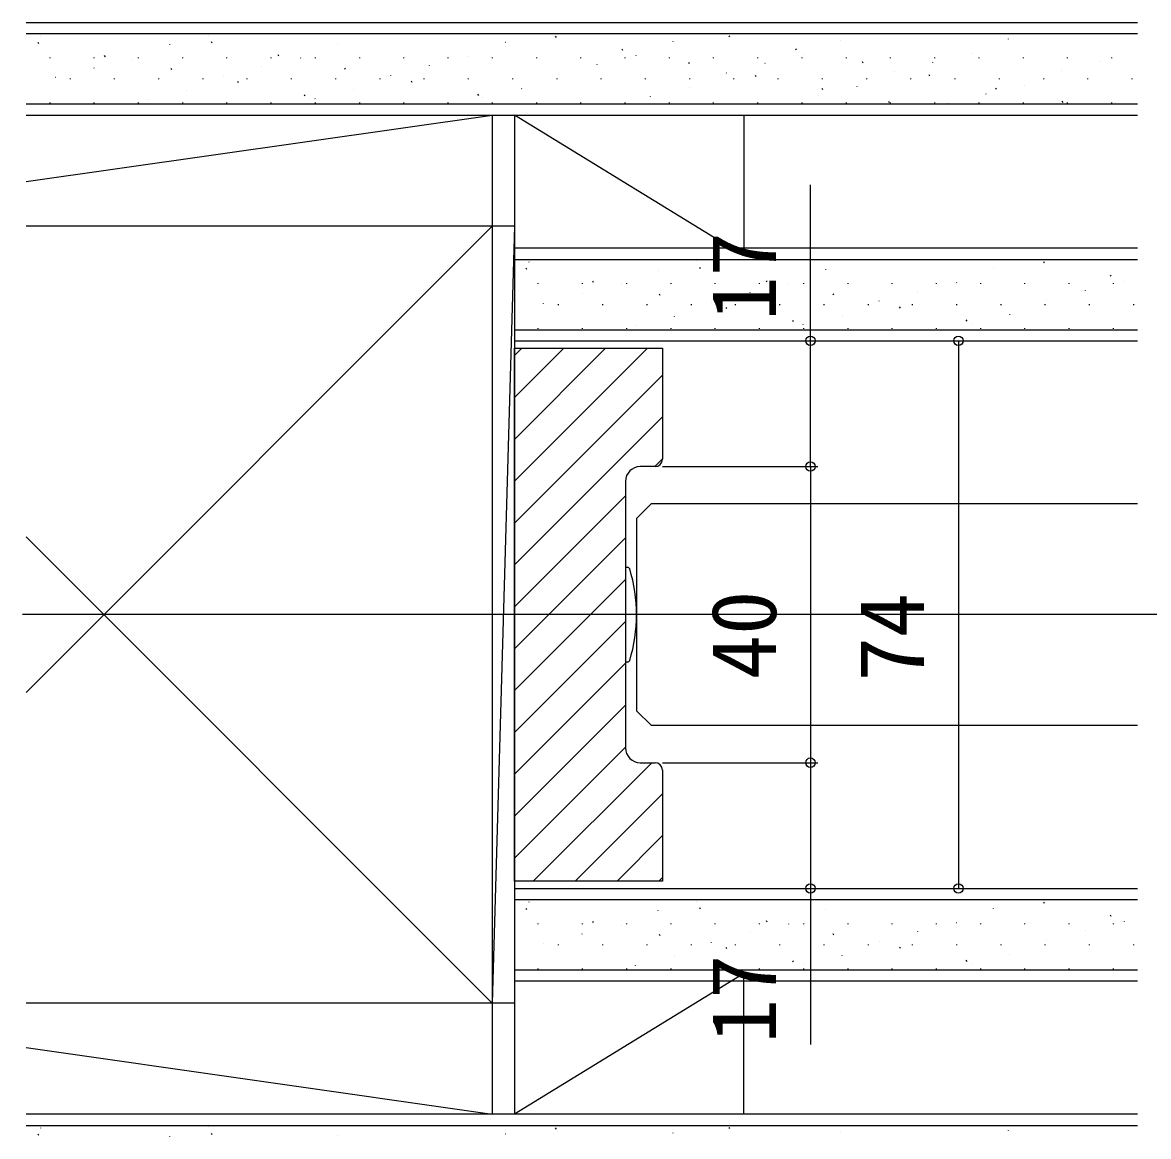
# Model space of a CAD drawing. Units: millimetres, scale not verified. Extents: x -525 to 525, y -783 to 779.
# Drawn here: x -54.8 to 97.3, y 225.3 to 375.8 of the extents above; entities that cross this region are included whole.
import ezdxf
from ezdxf.enums import TextEntityAlignment as Align

# ---------------------------------------------------------------- set-up
doc = ezdxf.new("R2010")
doc.units = ezdxf.units.MM
doc.header["$LTSCALE"] = 4
for name, color, linetype in [('0-3_YKK_11', 7, 'Continuous'), ('0-5_YKK_12', 2, 'Continuous'), ('0-6_YKK_13', 4, 'Continuous'), ('0-8_YKK_D', 6, 'Continuous'), ('0-A_YSS_K', 3, 'Continuous')]:
    doc.layers.add(name, color=color, linetype=linetype)
doc.styles.add('ＭＳ ゴシック', font='')
doc.styles.get('ＭＳ ゴシック').set_extended_font_data('MS Gothic')

msp = doc.modelspace()

# ---------------------------------------------------------------- linework, layer by layer
at = {"layer": '0-3_YKK_11'}
for p, q in [((30.653, 315.82), (28.653, 315.82)), ((26.653, 313.82), (26.653, 277.82)), ((28.653, 275.82), (30.653, 275.82))]:
    msp.add_line(p, q, dxfattribs=at)
for points in [[(11.653, 259.82), (11.653, 331.82), (24.653, 331.82), (31.653, 331.82), (31.653, 316.82)], [(31.653, 274.82), (31.653, 259.82), (11.653, 259.82)]]:
    msp.add_lwpolyline(points, dxfattribs=at)
for centre, radius, start, end in [((30.653, 316.82), 1, 270.00001, 359.99999), ((28.653, 313.82), 2, 90.00001, 179.99999), ((28.653, 277.82), 2, 180.00001, 269.99999), ((30.653, 274.82), 1, 0.00001, 89.99999)]:
    msp.add_arc(centre, radius, start, end, dxfattribs=at)
at = {"layer": '0-5_YKK_12'}
for p, q in [((30.153, 310.82), (28.153, 308.82)), ((30.153, 310.82), (95.844, 310.82)), ((28.153, 308.82), (28.153, 282.82)), ((436.153, 295.82), (-54.847, 295.82)), ((30.153, 280.82), (28.153, 282.82)), ((95.844, 280.82), (30.153, 280.82))]:
    msp.add_line(p, q, dxfattribs=at)
at = {"layer": '0-6_YKK_13'}
for p, q in [((26.653, 302.22), (26.933, 302.22)), ((26.653, 302.22), (26.653, 289.42)), ((26.933, 289.42), (26.653, 289.42))]:
    msp.add_line(p, q, dxfattribs=at)
for centre, radius, start, end in [((26.933, 301.92), 0.3, 17.1558, 90), ((7.173, 295.82), 20.98, 342.8442, 17.1558), ((26.933, 289.72), 0.3, 270, 342.8442)]:
    msp.add_arc(centre, radius, start, end, dxfattribs=at)
at = {"layer": '0-8_YKK_D'}
for p, q in [((71.653, 332.82), (71.653, 258.82)), ((31.653, 315.82), (52.653, 315.82)), ((31.653, 315.82), (52.653, 315.82)), ((51.653, 315.82), (51.653, 275.82)), ((31.653, 275.82), (52.653, 275.82)), ((31.653, 275.82), (52.653, 275.82))]:
    msp.add_line(p, q, dxfattribs=at)
for points in [[(51.653, 315.82), (51.653, 332.82), (51.653, 353.893)], [(51.653, 275.82), (51.653, 258.82), (51.653, 237.748)]]:
    msp.add_lwpolyline(points, dxfattribs=at)
for centre in [(51.653, 332.82), (71.653, 332.82), (51.653, 315.82), (51.653, 315.82), (51.653, 275.82), (51.653, 275.82), (51.653, 258.82), (71.653, 258.82)]:
    msp.add_circle(centre, 0.637, dxfattribs=at)
at = {"layer": '0-A_YSS_K'}
for p, q in [((-54.347, 375.82), (95.844, 375.82)), ((-54.347, 374.32), (95.844, 374.32)), ((-52.659, 372.973), (-52.769, 373.139)), ((-52.382, 373.955), (-52.389, 373.974)), ((-48.38, 374.232), (-48.38, 374.32)), ((-42.4, 374.232), (-42.4, 374.32)), ((-36.42, 374.232), (-36.42, 374.32)), ((-30.44, 374.232), (-30.44, 374.32)), ((-29.709, 374.108), (-29.716, 374.127)), ((-29.199, 373.045), (-29.31, 373.211)), ((-24.46, 374.232), (-24.46, 374.32)), ((-18.48, 374.232), (-18.48, 374.32)), ((-12.5, 374.232), (-12.5, 374.32)), ((-12.26, 372.97), (-12.267, 372.988)), ((-7.036, 374.262), (-7.042, 374.28)), ((-6.52, 374.232), (-6.52, 374.32)), ((-0.54, 374.232), (-0.54, 374.32)), ((5.44, 374.232), (5.44, 374.32)), ((10.413, 373.123), (10.407, 373.142)), ((11.42, 374.232), (11.42, 374.32)), ((17.311, 373.806), (17.2, 373.972)), ((17.4, 374.232), (17.4, 374.32)), ((23.38, 374.232), (23.38, 374.32)), ((29.36, 374.232), (29.36, 374.32)), ((33.087, 373.276), (33.08, 373.295)), ((35.34, 374.232), (35.34, 374.32)), ((40.77, 373.878), (40.659, 374.044)), ((41.32, 374.232), (41.32, 374.32)), ((47.3, 374.232), (47.3, 374.32)), ((53.28, 374.232), (53.28, 374.32)), ((55.76, 373.429), (55.753, 373.448)), ((59.26, 374.232), (59.26, 374.32)), ((65.24, 374.232), (65.24, 374.32)), ((71.22, 374.232), (71.22, 374.32)), ((77.2, 374.232), (77.2, 374.32)), ((78.433, 373.583), (78.427, 373.602)), ((83.18, 374.232), (83.18, 374.32)), ((89.16, 374.232), (89.16, 374.32)), ((95.14, 374.232), (95.14, 374.32)), ((-43.652, 371.204), (-43.762, 371.371)), ((-34.933, 372.816), (-34.94, 372.835)), ((-20.193, 371.276), (-20.303, 371.443)), ((26.317, 372.037), (26.207, 372.204)), ((49.776, 372.109), (49.666, 372.275)), ((50.769, 371.478), (50.763, 371.496)), ((73.443, 371.631), (73.436, 371.65)), ((-51.13, 371.002), (-51.13, 371.102)), ((-45.15, 371.002), (-45.15, 371.102)), ((-39.924, 370.864), (-39.931, 370.883)), ((-39.17, 371.002), (-39.17, 371.102)), ((-33.19, 371.002), (-33.19, 371.102)), ((-27.21, 371.002), (-27.21, 371.102)), ((-22.509, 369.82), (-22.515, 369.839)), ((-21.23, 371.002), (-21.23, 371.102)), ((-17.251, 371.018), (-17.257, 371.036)), ((-15.25, 371.002), (-15.25, 371.102)), ((-9.27, 371.002), (-9.27, 371.102)), ((-3.29, 371.002), (-3.29, 371.102)), ((0.165, 369.973), (0.158, 369.992)), ((2.69, 371.002), (2.69, 371.102)), ((5.423, 371.171), (5.416, 371.19)), ((8.67, 371.002), (8.67, 371.102)), ((14.65, 371.002), (14.65, 371.102)), ((20.63, 371.002), (20.63, 371.102)), ((22.838, 370.126), (22.831, 370.145)), ((26.61, 371.002), (26.61, 371.102)), ((28.096, 371.324), (28.089, 371.343)), ((32.59, 371.002), (32.59, 371.102)), ((35.323, 370.268), (35.213, 370.435)), ((38.57, 371.002), (38.57, 371.102)), ((44.55, 371.002), (44.55, 371.102)), ((45.511, 370.28), (45.505, 370.299)), ((50.53, 371.002), (50.53, 371.102)), ((56.51, 371.002), (56.51, 371.102)), ((58.783, 370.34), (58.672, 370.507)), ((62.49, 371.002), (62.49, 371.102)), ((68.185, 370.433), (68.178, 370.452)), ((68.47, 371.002), (68.47, 371.102)), ((74.45, 371.002), (74.45, 371.102)), ((80.43, 371.002), (80.43, 371.102)), ((86.41, 371.002), (86.41, 371.102)), ((90.858, 370.586), (90.851, 370.605)), ((92.39, 371.002), (92.39, 371.102)), ((-50.406, 368.375), (-50.413, 368.393)), ((-45.182, 369.667), (-45.189, 369.685)), ((-34.646, 369.435), (-34.756, 369.602)), ((-27.733, 368.528), (-27.74, 368.547)), ((-11.187, 369.507), (-11.297, 369.674)), ((-5.06, 368.681), (-5.066, 368.7)), ((17.614, 368.834), (17.607, 368.853)), ((40.287, 368.988), (40.28, 369.007)), ((44.33, 368.499), (44.219, 368.666)), ((62.96, 369.141), (62.954, 369.16)), ((67.789, 368.571), (67.679, 368.738)), ((85.634, 369.294), (85.627, 369.313)), ((-48.38, 368.152), (-48.38, 368.252)), ((-42.4, 368.152), (-42.4, 368.252)), ((-36.42, 368.152), (-36.42, 368.252)), ((-30.44, 368.152), (-30.44, 368.252)), ((-25.639, 367.666), (-25.75, 367.833)), ((-24.46, 368.152), (-24.46, 368.252)), ((-18.48, 368.152), (-18.48, 368.252)), ((-12.5, 368.152), (-12.5, 368.252)), ((-6.52, 368.152), (-6.52, 368.252)), ((-2.18, 367.738), (-2.291, 367.905)), ((-0.54, 368.152), (-0.54, 368.252)), ((5.44, 368.152), (5.44, 368.252)), ((11.42, 368.152), (11.42, 368.252)), ((12.623, 366.883), (12.616, 366.901)), ((17.4, 368.152), (17.4, 368.252)), ((23.38, 368.152), (23.38, 368.252)), ((29.36, 368.152), (29.36, 368.252)), ((35.296, 367.036), (35.29, 367.055)), ((35.34, 368.152), (35.34, 368.252)), ((41.32, 368.152), (41.32, 368.252)), ((47.3, 368.152), (47.3, 368.252)), ((53.336, 366.73), (53.226, 366.897)), ((53.28, 368.152), (53.28, 368.252)), ((57.97, 367.189), (57.963, 367.208)), ((59.26, 368.152), (59.26, 368.252)), ((65.24, 368.152), (65.24, 368.252)), ((71.22, 368.152), (71.22, 368.252)), ((76.795, 366.802), (76.685, 366.969)), ((77.2, 368.152), (77.2, 368.252)), ((80.643, 367.342), (80.636, 367.361)), ((83.18, 368.152), (83.18, 368.252)), ((89.16, 368.152), (89.16, 368.252)), ((95.14, 368.152), (95.14, 368.252)), ((-37.981, 365.378), (-37.988, 365.397)), ((-32.724, 366.576), (-32.73, 366.595)), ((-16.633, 365.897), (-16.743, 366.064)), ((-15.308, 365.531), (-15.315, 365.55)), ((-10.05, 366.729), (-10.057, 366.748)), ((6.826, 365.969), (6.716, 366.136)), ((7.365, 365.685), (7.359, 365.704)), ((30.039, 365.838), (30.032, 365.857)), ((52.712, 365.991), (52.705, 366.01)), ((75.385, 366.145), (75.379, 366.164)), ((-54.347, 364.82), (95.844, 364.82)), ((-51.13, 364.922), (-51.13, 365.022)), ((-45.15, 364.922), (-45.15, 365.022)), ((-39.17, 364.922), (-39.17, 365.022)), ((-33.19, 364.922), (-33.19, 365.022)), ((-27.21, 364.922), (-27.21, 365.022)), ((-21.23, 364.922), (-21.23, 365.022)), ((-15.25, 364.922), (-15.25, 365.022)), ((-9.27, 364.922), (-9.27, 365.022)), ((-3.29, 364.922), (-3.29, 365.022)), ((2.69, 364.922), (2.69, 365.022)), ((8.67, 364.922), (8.67, 365.022)), ((14.65, 364.922), (14.65, 365.022)), ((20.63, 364.922), (20.63, 365.022)), ((26.61, 364.922), (26.61, 365.022)), ((32.59, 364.922), (32.59, 365.022)), ((38.57, 364.922), (38.57, 365.022)), ((44.55, 364.922), (44.55, 365.022)), ((50.53, 364.922), (50.53, 365.022)), ((56.51, 364.922), (56.51, 365.022)), ((62.343, 364.961), (62.232, 365.128)), ((62.49, 364.922), (62.49, 365.022)), ((68.47, 364.922), (68.47, 365.022)), ((70.161, 364.853), (70.154, 364.872)), ((74.45, 364.922), (74.45, 365.022)), ((80.43, 364.922), (80.43, 365.022)), ((85.802, 365.033), (85.691, 365.2)), ((86.41, 364.922), (86.41, 365.022)), ((92.39, 364.922), (92.39, 365.022)), ((92.834, 365.006), (92.828, 365.025)), ((-54.347, 363.32), (95.844, 363.32)), ((-54.347, 354.32), (8.653, 363.32)), ((8.653, 363.32), (8.653, 228.32)), ((11.653, 363.32), (11.653, 228.32)), ((42.653, 344.32), (11.653, 363.32)), ((42.653, 363.32), (42.653, 344.32)), ((11.653, 348.32), (-54.347, 348.32)), ((8.653, 348.32), (-54.347, 285.32)), ((11.653, 348.32), (8.653, 243.32)), ((95.844, 345.32), (11.653, 345.32)), ((11.653, 343.82), (95.844, 343.82)), ((13.341, 342.473), (13.231, 342.639)), ((13.618, 343.455), (13.611, 343.474)), ((17.62, 343.732), (17.62, 343.82)), ((23.6, 343.732), (23.6, 343.82)), ((29.58, 343.732), (29.58, 343.82)), ((35.56, 343.732), (35.56, 343.82)), ((36.291, 343.608), (36.284, 343.627)), ((36.801, 342.545), (36.69, 342.711)), ((41.54, 343.732), (41.54, 343.82)), ((47.52, 343.732), (47.52, 343.82)), ((53.5, 343.732), (53.5, 343.82)), ((53.74, 342.47), (53.733, 342.488)), ((58.964, 343.762), (58.958, 343.78)), ((59.48, 343.732), (59.48, 343.82)), ((65.46, 343.732), (65.46, 343.82)), ((71.44, 343.732), (71.44, 343.82)), ((76.413, 342.623), (76.407, 342.642)), ((77.42, 343.732), (77.42, 343.82)), ((83.311, 343.306), (83.2, 343.472)), ((83.4, 343.732), (83.4, 343.82)), ((89.38, 343.732), (89.38, 343.82)), ((95.36, 343.732), (95.36, 343.82)), ((31.067, 342.316), (31.06, 342.335)), ((45.807, 340.776), (45.697, 340.943)), ((92.317, 341.537), (92.207, 341.704)), ((14.87, 340.502), (14.87, 340.602)), ((20.85, 340.502), (20.85, 340.602)), ((22.348, 340.704), (22.238, 340.871)), ((26.076, 340.364), (26.069, 340.383)), ((26.83, 340.502), (26.83, 340.602)), ((32.81, 340.502), (32.81, 340.602)), ((38.79, 340.502), (38.79, 340.602)), ((44.77, 340.502), (44.77, 340.602)), ((48.749, 340.518), (48.743, 340.536)), ((50.75, 340.502), (50.75, 340.602)), ((56.73, 340.502), (56.73, 340.602)), ((62.71, 340.502), (62.71, 340.602)), ((66.165, 339.473), (66.158, 339.492)), ((68.69, 340.502), (68.69, 340.602)), ((71.423, 340.671), (71.416, 340.69)), ((74.67, 340.502), (74.67, 340.602)), ((80.65, 340.502), (80.65, 340.602)), ((86.63, 340.502), (86.63, 340.602)), ((88.838, 339.626), (88.831, 339.645)), ((92.61, 340.502), (92.61, 340.602)), ((94.096, 340.824), (94.089, 340.843)), ((15.594, 337.875), (15.587, 337.893)), ((20.818, 339.167), (20.811, 339.185)), ((31.354, 338.935), (31.244, 339.102)), ((38.267, 338.028), (38.26, 338.047)), ((43.491, 339.32), (43.485, 339.339)), ((54.813, 339.007), (54.703, 339.174)), ((60.94, 338.181), (60.934, 338.2)), ((83.614, 338.334), (83.607, 338.353)), ((17.62, 337.652), (17.62, 337.752)), ((23.6, 337.652), (23.6, 337.752)), ((29.58, 337.652), (29.58, 337.752)), ((35.56, 337.652), (35.56, 337.752)), ((40.361, 337.166), (40.25, 337.333)), ((41.54, 337.652), (41.54, 337.752)), ((47.52, 337.652), (47.52, 337.752)), ((53.5, 337.652), (53.5, 337.752)), ((59.48, 337.652), (59.48, 337.752)), ((63.82, 337.238), (63.709, 337.405)), ((65.46, 337.652), (65.46, 337.752)), ((71.44, 337.652), (71.44, 337.752)), ((77.42, 337.652), (77.42, 337.752)), ((78.623, 336.383), (78.616, 336.401)), ((83.4, 337.652), (83.4, 337.752)), ((89.38, 337.652), (89.38, 337.752)), ((95.36, 337.652), (95.36, 337.752)), ((28.019, 334.878), (28.012, 334.897)), ((33.276, 336.076), (33.27, 336.095)), ((49.367, 335.397), (49.257, 335.564)), ((50.692, 335.031), (50.685, 335.05)), ((55.95, 336.229), (55.943, 336.248)), ((72.826, 335.469), (72.716, 335.636)), ((73.365, 335.185), (73.359, 335.204)), ((11.653, 334.32), (95.844, 334.32)), ((14.87, 334.422), (14.87, 334.522)), ((20.85, 334.422), (20.85, 334.522)), ((26.83, 334.422), (26.83, 334.522)), ((32.81, 334.422), (32.81, 334.522)), ((38.79, 334.422), (38.79, 334.522)), ((44.77, 334.422), (44.77, 334.522)), ((50.75, 334.422), (50.75, 334.522)), ((56.73, 334.422), (56.73, 334.522)), ((62.71, 334.422), (62.71, 334.522)), ((68.69, 334.422), (68.69, 334.522)), ((74.67, 334.422), (74.67, 334.522)), ((80.65, 334.422), (80.65, 334.522)), ((86.63, 334.422), (86.63, 334.522)), ((92.61, 334.422), (92.61, 334.522)), ((11.653, 332.82), (95.844, 332.82)), ((11.653, 330.816), (12.657, 331.82)), ((11.653, 325.16), (18.314, 331.82)), ((11.653, 319.503), (23.971, 331.82)), ((11.653, 313.846), (29.628, 331.82)), ((11.653, 308.189), (31.653, 328.189)), ((11.653, 302.532), (31.653, 322.532)), ((30.598, 315.82), (31.653, 316.875)), ((11.653, 296.875), (26.653, 311.875)), ((8.653, 243.32), (-54.347, 306.32)), ((11.653, 291.218), (26.653, 306.218)), ((11.653, 285.562), (26.653, 300.562)), ((11.653, 279.905), (26.653, 294.905)), ((11.653, 274.248), (26.653, 289.248)), ((11.653, 268.591), (26.653, 283.591)), ((11.653, 262.934), (26.653, 277.934)), ((14.196, 259.82), (30.196, 275.82)), ((19.853, 259.82), (31.653, 271.62)), ((25.51, 259.82), (31.653, 265.964)), ((31.167, 259.82), (31.653, 260.307)), ((11.653, 258.82), (95.844, 258.82)), ((11.653, 257.32), (95.844, 257.32)), ((17.62, 257.232), (17.62, 257.32)), ((23.6, 257.232), (23.6, 257.32)), ((29.58, 257.232), (29.58, 257.32)), ((35.56, 257.232), (35.56, 257.32)), ((41.54, 257.232), (41.54, 257.32)), ((47.52, 257.232), (47.52, 257.32)), ((53.5, 257.232), (53.5, 257.32)), ((58.964, 257.262), (58.958, 257.28)), ((59.48, 257.232), (59.48, 257.32)), ((65.46, 257.232), (65.46, 257.32)), ((71.44, 257.232), (71.44, 257.32)), ((77.42, 257.232), (77.42, 257.32)), ((83.4, 257.232), (83.4, 257.32)), ((89.38, 257.232), (89.38, 257.32)), ((95.36, 257.232), (95.36, 257.32)), ((13.341, 255.973), (13.231, 256.139)), ((13.618, 256.955), (13.611, 256.974)), ((31.067, 255.816), (31.06, 255.835)), ((36.291, 257.108), (36.284, 257.127)), ((36.801, 256.045), (36.69, 256.211)), ((53.74, 255.97), (53.733, 255.988)), ((76.413, 256.123), (76.407, 256.142)), ((83.311, 256.806), (83.2, 256.972)), ((22.348, 254.204), (22.238, 254.371)), ((45.807, 254.276), (45.697, 254.443)), ((71.423, 254.171), (71.416, 254.19)), ((92.317, 255.037), (92.207, 255.204)), ((94.096, 254.324), (94.089, 254.343)), ((14.87, 254.002), (14.87, 254.102)), ((20.818, 252.667), (20.811, 252.685)), ((20.85, 254.002), (20.85, 254.102)), ((26.076, 253.864), (26.069, 253.883)), ((26.83, 254.002), (26.83, 254.102)), ((32.81, 254.002), (32.81, 254.102)), ((38.79, 254.002), (38.79, 254.102)), ((43.491, 252.82), (43.485, 252.839)), ((44.77, 254.002), (44.77, 254.102)), ((48.749, 254.018), (48.743, 254.036)), ((50.75, 254.002), (50.75, 254.102)), ((54.813, 252.507), (54.703, 252.674)), ((56.73, 254.002), (56.73, 254.102)), ((62.71, 254.002), (62.71, 254.102)), ((66.165, 252.973), (66.158, 252.992)), ((68.69, 254.002), (68.69, 254.102)), ((74.67, 254.002), (74.67, 254.102)), ((80.65, 254.002), (80.65, 254.102)), ((86.63, 254.002), (86.63, 254.102)), ((88.838, 253.126), (88.831, 253.145)), ((92.61, 254.002), (92.61, 254.102)), ((15.594, 251.375), (15.587, 251.393)), ((17.62, 251.152), (17.62, 251.252)), ((23.6, 251.152), (23.6, 251.252)), ((29.58, 251.152), (29.58, 251.252)), ((31.354, 252.435), (31.244, 252.602)), ((35.56, 251.152), (35.56, 251.252)), ((38.267, 251.528), (38.26, 251.547)), ((41.54, 251.152), (41.54, 251.252)), ((47.52, 251.152), (47.52, 251.252)), ((53.5, 251.152), (53.5, 251.252)), ((59.48, 251.152), (59.48, 251.252)), ((60.94, 251.681), (60.934, 251.7)), ((65.46, 251.152), (65.46, 251.252)), ((71.44, 251.152), (71.44, 251.252)), ((77.42, 251.152), (77.42, 251.252)), ((83.4, 251.152), (83.4, 251.252)), ((83.614, 251.834), (83.607, 251.853)), ((89.38, 251.152), (89.38, 251.252)), ((95.36, 251.152), (95.36, 251.252)), ((33.276, 249.576), (33.27, 249.595)), ((40.361, 250.666), (40.25, 250.833)), ((55.95, 249.729), (55.943, 249.748)), ((63.82, 250.738), (63.709, 250.905)), ((78.623, 249.883), (78.616, 249.901)), ((28.019, 248.378), (28.012, 248.397)), ((49.367, 248.897), (49.257, 249.064)), ((50.692, 248.531), (50.685, 248.55)), ((72.826, 248.969), (72.716, 249.136)), ((73.365, 248.685), (73.359, 248.704)), ((11.653, 247.82), (95.844, 247.82)), ((42.653, 247.32), (11.653, 228.32)), ((14.87, 247.922), (14.87, 248.022)), ((20.85, 247.922), (20.85, 248.022)), ((26.83, 247.922), (26.83, 248.022)), ((32.81, 247.922), (32.81, 248.022)), ((38.79, 247.922), (38.79, 248.022)), ((42.653, 228.32), (42.653, 247.32)), ((44.77, 247.922), (44.77, 248.022)), ((50.75, 247.922), (50.75, 248.022)), ((56.73, 247.922), (56.73, 248.022)), ((62.71, 247.922), (62.71, 248.022)), ((68.69, 247.922), (68.69, 248.022)), ((74.67, 247.922), (74.67, 248.022)), ((80.65, 247.922), (80.65, 248.022)), ((86.63, 247.922), (86.63, 248.022)), ((92.61, 247.922), (92.61, 248.022)), ((95.844, 246.32), (11.653, 246.32)), ((11.653, 243.32), (-54.347, 243.32)), ((-54.347, 237.32), (8.653, 228.32)), ((6.653, 228.32), (-54.347, 228.32)), ((95.844, 228.32), (-54.347, 228.32)), ((-54.347, 226.82), (95.844, 226.82)), ((-48.38, 226.732), (-48.38, 226.82)), ((-42.4, 226.732), (-42.4, 226.82)), ((-36.42, 226.732), (-36.42, 226.82)), ((-30.44, 226.732), (-30.44, 226.82)), ((-24.46, 226.732), (-24.46, 226.82)), ((-18.48, 226.732), (-18.48, 226.82)), ((-12.5, 226.732), (-12.5, 226.82)), ((-7.036, 226.762), (-7.042, 226.78)), ((-6.52, 226.732), (-6.52, 226.82)), ((-0.54, 226.732), (-0.54, 226.82)), ((5.44, 226.732), (5.44, 226.82)), ((11.42, 226.732), (11.42, 226.82)), ((17.4, 226.732), (17.4, 226.82)), ((23.38, 226.732), (23.38, 226.82)), ((29.36, 226.732), (29.36, 226.82)), ((35.34, 226.732), (35.34, 226.82)), ((41.32, 226.732), (41.32, 226.82)), ((47.3, 226.732), (47.3, 226.82)), ((53.28, 226.732), (53.28, 226.82)), ((59.26, 226.732), (59.26, 226.82)), ((65.24, 226.732), (65.24, 226.82)), ((71.22, 226.732), (71.22, 226.82)), ((77.2, 226.732), (77.2, 226.82)), ((83.18, 226.732), (83.18, 226.82)), ((89.16, 226.732), (89.16, 226.82)), ((95.14, 226.732), (95.14, 226.82)), ((-52.659, 225.473), (-52.769, 225.639)), ((-52.382, 226.455), (-52.389, 226.474)), ((-34.933, 225.316), (-34.94, 225.335)), ((-29.709, 226.608), (-29.716, 226.627)), ((-29.199, 225.545), (-29.31, 225.711)), ((-12.26, 225.47), (-12.267, 225.488)), ((10.413, 225.623), (10.407, 225.642)), ((17.311, 226.306), (17.2, 226.472)), ((33.087, 225.776), (33.08, 225.795)), ((40.77, 226.378), (40.659, 226.544)), ((55.76, 225.929), (55.753, 225.948)), ((78.433, 226.083), (78.427, 226.102))]:
    msp.add_line(p, q, dxfattribs=at)

# ---------------------------------------------------------------- texts
at = {"layer": '0-8_YKK_D', "style": 'ＭＳ ゴシック'}
for s, p in [('17', (49.653, 335.53)), ('40', (49.653, 287.093)), ('74', (69.653, 286.786)), ('17', (49.653, 237.907))]:
    msp.add_text(s, height=8.798, rotation=90, dxfattribs=at).set_placement(p, align=Align.BOTTOM_LEFT)

doc.saveas('drawing.dxf')
